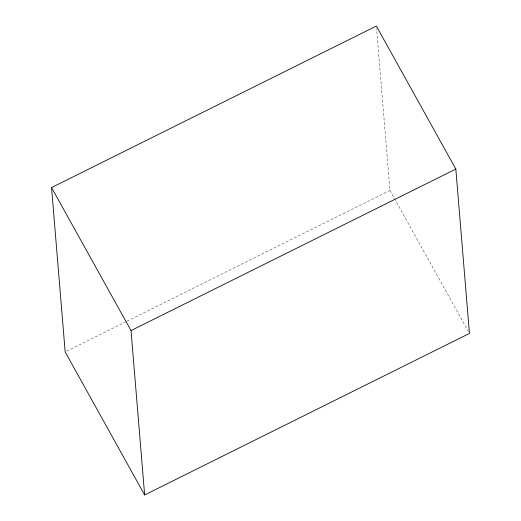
<?xml version="1.0" encoding="UTF-8"?>
<svg xmlns="http://www.w3.org/2000/svg" width="521" height="521" viewBox="0 0 521 521"><rect width="100%" height="100%" fill="white"/><g stroke="black" fill="none" stroke-linecap="round" stroke-linejoin="round"><path stroke-width="0.39" stroke-dasharray="2.6 1.95" d="M66.623 351.206L126.343 321.516M127.072 321.151L389.975 190.425L376.559 28.479M389.975 190.425L468.262 331.304"/><path stroke-width="0.78" d="M51.553 187.56L376.357 26.05L455.829 169.065L469.447 333.44L144.643 494.95L65.171 351.935L51.553 187.56L131.025 330.575L144.643 494.95M131.025 330.575L455.829 169.065"/></g></svg>
